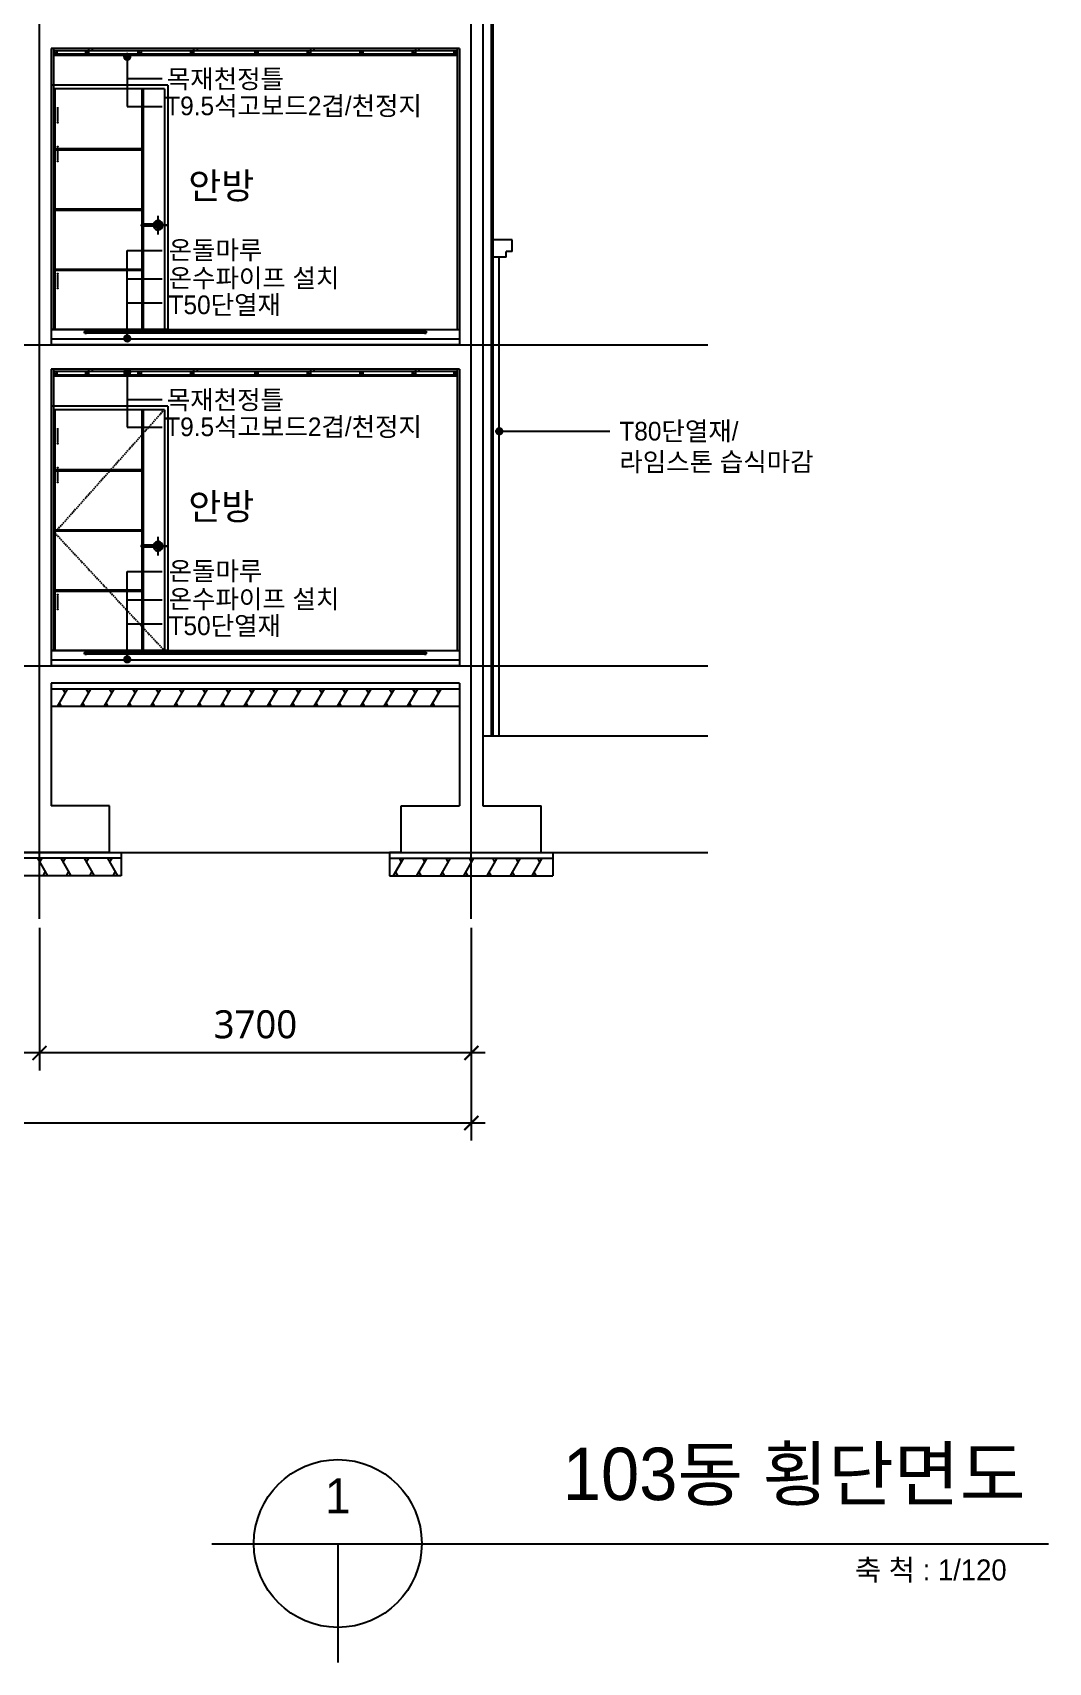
# Model space of a CAD drawing. Extents: x 11416736 to 11582377, y -14295679 to -14163266.
# Drawn here: x 11472107 to 11480813, y -14264791 to -14250826 of the extents above; entities that cross this region are included whole.
import ezdxf
from ezdxf.enums import TextEntityAlignment as Align

# ---------------------------------------------------------------- set-up
doc = ezdxf.new("R2010")
doc.units = 0
doc.header["$LTSCALE"] = 50
doc.header["$MEASUREMENT"] = 0
doc.linetypes.add('HIDDEN', pattern=[0.375, 0.25, -0.125])
doc.layers.get('0').update_dxf_attribs({"linetype": 'CONTINUOUS'})
doc.layers.get('DEFPOINTS').update_dxf_attribs({"linetype": 'CONTINUOUS'})
for name, color, linetype in [('! 01 진한선', 2, 'CONTINUOUS'), ('! 04 가는선_01', 253, 'CONTINUOUS'), ('! 05 가는선_02', 252, 'CONTINUOUS'), ('! 06 중심선', 11, 'CONTINUOUS'), ('! 12 지시선_안내선', 252, 'CONTINUOUS'), ('! 14 심볼', 37, 'CONTINUOUS'), ('! 16 HAT', 251, 'CONTINUOUS'), ('! 22 text 진한선', 7, 'CONTINUOUS'), ('! 24 치수선', 1, 'CONTINUOUS'), ('- 02 내력벽', 2, 'CONTINUOUS'), ('- 04 마감선 01', 125, 'CONTINUOUS'), ('- 08 목재', 44, 'CONTINUOUS'), ('- 09 돌', 85, 'CONTINUOUS'), ('- 10 단열재', 251, 'CONTINUOUS')]:
    doc.layers.add(name, color=color, linetype=linetype)
doc.styles.add('굴림', font='Gulim.ttf')
doc.styles.add('맑은 고딕', font='malgun.ttf')
doc.dimstyles.new('120-main', dxfattribs={"dimscale": 120, "dimtxt": 2, "dimasz": 1, "dimexe": 1.25, "dimexo": 0.625, "dimgap": 1, "dimtad": 1, "dimdec": 0, "dimtxsty": '맑은 고딕', "dimblk": 'ARCHTICK', "dimcen": 2.5, "dimdle": 1, "dimclrt": 7, "dimadec": 0, "dimazin": 0, "dimtfac": 1, "dimtdec": 0, "dimtix": 1, "dimtmove": 2, "dimatfit": 3, "dimldrblk": 'DOT', "dimfxl": 0, "dimarcsym": 0})

# ---------------------------------------------------------------- blocks, each defined once
blk = doc.blocks.new('_ARCHTICK')
at = {"color": 0, "linetype": 'ByBlock', "const_width": 0.15}
blk.add_lwpolyline([(-0.5, -0.5), (0.5, 0.5)], dxfattribs=at)
blk = doc.blocks.new('*D75')
at = {"layer": '! 24 치수선', "color": 0, "lineweight": -2}
for p, q in [((11447667, -14258496), (11447667, -14260319)), ((11475867, -14258496), (11475867, -14260319)), ((11447547, -14260169), (11475987, -14260169))]:
    blk.add_line(p, q, dxfattribs=at)
at = {"layer": 'DEFPOINTS', "color": 0}
for p in [(11447667, -14258421), (11475867, -14258421), (11475867, -14260169)]:
    blk.add_point(p, dxfattribs=at)
at = {"layer": '! 24 치수선', "color": 0, "linetype": 'ByBlock', "lineweight": -2, "xscale": 120, "yscale": 120, "zscale": 120, "rotation": 180}
blk.add_blockref('_ARCHTICK', (11447667, -14260169), dxfattribs=at)
at = {"layer": '! 24 치수선', "color": 0, "linetype": 'ByBlock', "lineweight": -2, "xscale": 120, "yscale": 120, "zscale": 120}
blk.add_blockref('_ARCHTICK', (11475867, -14260169), dxfattribs=at)
at = {"layer": '! 24 치수선', "color": 7, "ltscale": 30, "insert": (11461767, -14259925), "char_height": 240, "attachment_point": 5, "style": '맑은 고딕'}
blk.add_mtext('28200', dxfattribs=at)
blk = doc.blocks.new('_Dot')
at = {"color": 0, "linetype": 'ByBlock', "lineweight": -2}
blk.add_line((-0.5, 0), (-1, 0), dxfattribs=at)
at = {"color": 0, "linetype": 'ByBlock', "const_width": 0.5}
blk.add_lwpolyline([(-0.25, 0, 1), (0.25, 0, 1)], format="xyb", close=True, dxfattribs=at)
blk = doc.blocks.new('*D90')
at = {"layer": '! 24 치수선', "color": 0, "lineweight": -2}
for p, q in [((11472167, -14258496), (11472167, -14259719)), ((11475867, -14258496), (11475867, -14259719)), ((11475987, -14259569), (11472047, -14259569))]:
    blk.add_line(p, q, dxfattribs=at)
at = {"layer": 'DEFPOINTS', "color": 0}
for p in [(11472167, -14258421), (11475867, -14258421), (11472167, -14259569)]:
    blk.add_point(p, dxfattribs=at)
at = {"layer": '! 24 치수선', "color": 0, "linetype": 'ByBlock', "lineweight": -2, "xscale": 120, "yscale": 120, "zscale": 120, "rotation": 180}
blk.add_blockref('_ARCHTICK', (11472167, -14259569), dxfattribs=at)
at = {"layer": '! 24 치수선', "color": 0, "linetype": 'ByBlock', "lineweight": -2, "xscale": 120, "yscale": 120, "zscale": 120}
blk.add_blockref('_ARCHTICK', (11475867, -14259569), dxfattribs=at)
at = {"layer": '! 24 치수선', "color": 7, "ltscale": 30, "insert": (11474017, -14259325), "char_height": 240, "attachment_point": 5, "style": '맑은 고딕'}
blk.add_mtext('3700', dxfattribs=at)
blk = doc.blocks.new('*D91')
at = {"layer": '! 24 치수선', "color": 0, "lineweight": -2}
for p, q in [((11467667, -14258496), (11467667, -14259719)), ((11472167, -14258496), (11472167, -14259719)), ((11472287, -14259569), (11467547, -14259569))]:
    blk.add_line(p, q, dxfattribs=at)
at = {"layer": 'DEFPOINTS', "color": 0}
for p in [(11467667, -14258421), (11472167, -14258421), (11467667, -14259569)]:
    blk.add_point(p, dxfattribs=at)
at = {"layer": '! 24 치수선', "color": 0, "linetype": 'ByBlock', "lineweight": -2, "xscale": 120, "yscale": 120, "zscale": 120, "rotation": 180}
blk.add_blockref('_ARCHTICK', (11467667, -14259569), dxfattribs=at)
at = {"layer": '! 24 치수선', "color": 0, "linetype": 'ByBlock', "lineweight": -2, "xscale": 120, "yscale": 120, "zscale": 120}
blk.add_blockref('_ARCHTICK', (11472167, -14259569), dxfattribs=at)
at = {"layer": '! 24 치수선', "color": 7, "ltscale": 30, "insert": (11469917, -14259325), "char_height": 240, "attachment_point": 5, "style": '맑은 고딕'}
blk.add_mtext('4500', dxfattribs=at)

msp = doc.modelspace()

# ---------------------------------------------------------------- linework, layer by layer
at = {"layer": '! 01 진한선', "color": 7, "linetype": 'Continuous'}
msp.add_line((11475966.7, -14256851), (11477893.4, -14256851), dxfattribs=at)
at = {"layer": '! 04 가는선_01'}
for p, q in [((11475766.7, -14256451), (11472266.7, -14256451)), ((11475766.7, -14256601), (11472266.7, -14256601)), ((11472766.7, -14257851), (11472866.7, -14257851)), ((11472866.7, -14257851), (11472866.7, -14258051)), ((11475266.7, -14257851), (11475166.7, -14257851)), ((11475166.7, -14257851), (11475166.7, -14258051)), ((11476466.7, -14257851), (11476566.7, -14257851)), ((11476566.7, -14257851), (11476566.7, -14258051)), ((11472866.7, -14257901), (11471466.7, -14257901)), ((11475166.7, -14257901), (11476566.7, -14257901)), ((11472866.7, -14258051), (11471466.7, -14258051)), ((11475166.7, -14258051), (11476566.7, -14258051))]:
    msp.add_line(p, q, dxfattribs=at)
at = {"layer": '! 05 가는선_02'}
for p, q in [((11475746.7, -14250981), (11472286.7, -14250981)), ((11472590.5, -14250981), (11472590.5, -14250961)), ((11472620.5, -14250981), (11472620.5, -14250961)), ((11473490.5, -14250981), (11473490.5, -14250961)), ((11473520.5, -14250981), (11473520.5, -14250961)), ((11474490.5, -14250981), (11474490.5, -14250961)), ((11474520.5, -14250981), (11474520.5, -14250961)), ((11475390.5, -14250981), (11475390.5, -14250961)), ((11475420.5, -14250981), (11475420.5, -14250961)), ((11473183.4, -14252557), (11473183.4, -14252397)), ((11473123.4, -14252477), (11473263.4, -14252477)), ((11475746.7, -14253731), (11472286.7, -14253731)), ((11472590.5, -14253731), (11472590.5, -14253711)), ((11472620.5, -14253731), (11472620.5, -14253711)), ((11473490.5, -14253731), (11473490.5, -14253711)), ((11473520.5, -14253731), (11473520.5, -14253711)), ((11474490.5, -14253731), (11474490.5, -14253711)), ((11474520.5, -14253731), (11474520.5, -14253711)), ((11475390.5, -14253731), (11475390.5, -14253711)), ((11475420.5, -14253731), (11475420.5, -14253711)), ((11473183.4, -14255307), (11473183.4, -14255147)), ((11473123.4, -14255227), (11473263.4, -14255227))]:
    msp.add_line(p, q, dxfattribs=at)
at = {"layer": '! 05 가는선_02', "color": 8}
for p, q in [((11472266.7, -14251277), (11472266.7, -14253371)), ((11473266.7, -14251277), (11472266.7, -14251277)), ((11473266.7, -14251277), (11473266.7, -14253371)), ((11472296.7, -14251307), (11472296.7, -14253371)), ((11473236.7, -14251307), (11472296.7, -14251307)), ((11473046.7, -14251823), (11473046.7, -14251307)), ((11473056.7, -14253371), (11473056.7, -14251307)), ((11473236.7, -14251307), (11473236.7, -14253371)), ((11472321.8, -14251481.9), (11472321.8, -14251587.6)), ((11473046.7, -14251823), (11472296.7, -14251823)), ((11473046.7, -14251833), (11472296.7, -14251833)), ((11472321.8, -14251813.3), (11472321.8, -14251919)), ((11473046.7, -14252339), (11473046.7, -14251833)), ((11473046.7, -14252339), (11472296.7, -14252339)), ((11473046.7, -14252349), (11472296.7, -14252349)), ((11473046.7, -14252855), (11473046.7, -14252349)), ((11473183.4, -14252552), (11473183.4, -14252402)), ((11473038.1, -14252473), (11473038.1, -14252481)), ((11473193.6, -14252468), (11473043.1, -14252468)), ((11473193.6, -14252486), (11473043.1, -14252486)), ((11473258.4, -14252477), (11473108.4, -14252477)), ((11473198.6, -14252473), (11473198.6, -14252481)), ((11473046.7, -14252855), (11472296.7, -14252855)), ((11473046.7, -14252865), (11472296.7, -14252865)), ((11472321.8, -14252902), (11472321.8, -14253007.7)), ((11473046.7, -14253371), (11473046.7, -14252865)), ((11472296.7, -14253371), (11472266.7, -14253371)), ((11473236.7, -14253371), (11472296.7, -14253371)), ((11473266.7, -14253371), (11473236.7, -14253371)), ((11472266.7, -14254027), (11472266.7, -14256121)), ((11473266.7, -14254027), (11472266.7, -14254027)), ((11472296.7, -14254057), (11472296.7, -14256121)), ((11473236.7, -14254057), (11472296.7, -14254057)), ((11473046.7, -14254573), (11473046.7, -14254057)), ((11473056.7, -14256121), (11473056.7, -14254057)), ((11473236.7, -14254057), (11473236.7, -14256121)), ((11473266.7, -14254027), (11473266.7, -14256121)), ((11472321.8, -14254231.9), (11472321.8, -14254337.6)), ((11473046.7, -14254573), (11472296.7, -14254573)), ((11473046.7, -14254583), (11472296.7, -14254583)), ((11472321.8, -14254563.3), (11472321.8, -14254669)), ((11473046.7, -14255089), (11473046.7, -14254583)), ((11473046.7, -14255089), (11472296.7, -14255089)), ((11473046.7, -14255099), (11472296.7, -14255099)), ((11473046.7, -14255605), (11473046.7, -14255099)), ((11473183.4, -14255302), (11473183.4, -14255152)), ((11473038.1, -14255223), (11473038.1, -14255231)), ((11473193.6, -14255218), (11473043.1, -14255218)), ((11473193.6, -14255236), (11473043.1, -14255236)), ((11473258.4, -14255227), (11473108.4, -14255227)), ((11473198.6, -14255223), (11473198.6, -14255231)), ((11473046.7, -14255605), (11472296.7, -14255605)), ((11473046.7, -14255615), (11472296.7, -14255615)), ((11473046.7, -14256121), (11473046.7, -14255615)), ((11472321.8, -14255652), (11472321.8, -14255757.7)), ((11472296.7, -14256121), (11472266.7, -14256121)), ((11473236.7, -14256121), (11472296.7, -14256121)), ((11473266.7, -14256121), (11473236.7, -14256121))]:
    msp.add_line(p, q, dxfattribs=at)
for centre in [(11472321.8, -14251471.9), (11472321.8, -14251597.6), (11472321.8, -14251803.3), (11472321.8, -14251929), (11472321.8, -14252892), (11472321.8, -14253017.7), (11472321.8, -14254221.9), (11472321.8, -14254347.6), (11472321.8, -14254553.3), (11472321.8, -14254679), (11472321.8, -14255642), (11472321.8, -14255767.7)]:
    msp.add_circle(centre, 2, dxfattribs=at)
for centre, radius, start, end in [((11473043.1, -14252473), 5, 90, 180), ((11473043.1, -14252481), 5, 180, 270), ((11473183.4, -14252477), 40, 193.00288, 166.99712), ((11473183.4, -14252477), 25, 201.1002, 158.8998), ((11473193.6, -14252473), 5, 0, 90), ((11473193.6, -14252481), 5, 270, 0), ((11473183.4, -14255227), 40, 193.00288, 166.99712), ((11473183.4, -14255227), 25, 201.1002, 158.8998), ((11473043.1, -14255223), 5, 90, 180), ((11473043.1, -14255231), 5, 180, 270), ((11473193.6, -14255223), 5, 0, 90), ((11473193.6, -14255231), 5, 270, 0)]:
    msp.add_arc(centre, radius, start, end, dxfattribs=at)
at = {"layer": '! 06 중심선'}
for p, q in [((11472166.7, -14258421), (11472166.7, -14243813.7)), ((11475866.7, -14258421), (11475866.7, -14243813.7)), ((11445199.1, -14253501), (11477893.4, -14253501)), ((11445199.1, -14256251), (11477893.4, -14256251)), ((11445199.1, -14257851), (11477893.4, -14257851))]:
    msp.add_line(p, q, dxfattribs=at)
at = {"layer": '! 12 지시선_안내선'}
for p, q in [((11472918.3, -14251033.8), (11472918.3, -14251458.3)), ((11472918.3, -14251218.6), (11473216.5, -14251218.6)), ((11472918.3, -14251458.3), (11473216.5, -14251458.3)), ((11472918.3, -14253446.6), (11472918.3, -14252692.5)), ((11472918.3, -14252692.5), (11473216.5, -14252692.5)), ((11472918.3, -14252937.3), (11473216.5, -14252937.3)), ((11472918.3, -14253141.3), (11473216.5, -14253141.3)), ((11472918.3, -14253733.8), (11472918.3, -14254208.3)), ((11472918.3, -14253968.6), (11473216.5, -14253968.6)), ((11472918.3, -14254208.3), (11473216.5, -14254208.3)), ((11472918.3, -14256196.6), (11472918.3, -14255442.5)), ((11472918.3, -14255442.5), (11473216.5, -14255442.5)), ((11472918.3, -14255687.3), (11473216.5, -14255687.3)), ((11472918.3, -14255891.3), (11473216.5, -14255891.3))]:
    msp.add_line(p, q, dxfattribs=at)
at = {"layer": '! 12 지시선_안내선', "const_width": 35}
for points in [[(11472900.8, -14251033.8, 1), (11472935.8, -14251033.8, 1)], [(11472900.8, -14253446.6, -1), (11472935.8, -14253446.6, -1)], [(11472900.8, -14253733.8, 1), (11472935.8, -14253733.8, 1)], [(11476124.7, -14254242.2, -1), (11476089.7, -14254242.2, -1)], [(11472900.8, -14256196.6, -1), (11472935.8, -14256196.6, -1)]]:
    msp.add_lwpolyline(points, format="xyb", close=True, dxfattribs=at)
at = {"layer": '! 12 지시선_안내선'}
msp.add_lwpolyline([(11476072.7, -14254242.2), (11477054.2, -14254242.2)], dxfattribs=at)
at = {"layer": '! 14 심볼', "color": 8}
for p, q in [((11472404.8, -14256451), (11472318.2, -14256601)), ((11472367.3, -14256451), (11472386.1, -14256483.5)), ((11472604.8, -14256451), (11472518.2, -14256601)), ((11472567.3, -14256451), (11472586.1, -14256483.5)), ((11472804.8, -14256451), (11472718.2, -14256601)), ((11472767.3, -14256451), (11472786.1, -14256483.5)), ((11473004.8, -14256451), (11472918.2, -14256601)), ((11472967.3, -14256451), (11472986.1, -14256483.5)), ((11473204.8, -14256451), (11473118.2, -14256601)), ((11473167.3, -14256451), (11473186.1, -14256483.5)), ((11473404.8, -14256451), (11473318.2, -14256601)), ((11473367.3, -14256451), (11473386.1, -14256483.5)), ((11473604.8, -14256451), (11473518.2, -14256601)), ((11473567.3, -14256451), (11473586.1, -14256483.5)), ((11473804.8, -14256451), (11473718.2, -14256601)), ((11473767.3, -14256451), (11473786.1, -14256483.5)), ((11474004.8, -14256451), (11473918.2, -14256601)), ((11473967.3, -14256451), (11473986.1, -14256483.5)), ((11474204.8, -14256451), (11474118.2, -14256601)), ((11474167.3, -14256451), (11474186.1, -14256483.5)), ((11474404.8, -14256451), (11474318.2, -14256601)), ((11474367.3, -14256451), (11474386.1, -14256483.5)), ((11474604.8, -14256451), (11474518.2, -14256601)), ((11474567.3, -14256451), (11474586.1, -14256483.5)), ((11474804.8, -14256451), (11474718.2, -14256601)), ((11474767.3, -14256451), (11474786.1, -14256483.5)), ((11475004.8, -14256451), (11474918.2, -14256601)), ((11474967.3, -14256451), (11474986.1, -14256483.5)), ((11475204.8, -14256451), (11475118.2, -14256601)), ((11475167.3, -14256451), (11475186.1, -14256483.5)), ((11475404.8, -14256451), (11475318.2, -14256601)), ((11475367.3, -14256451), (11475386.1, -14256483.5)), ((11475604.8, -14256451), (11475518.2, -14256601)), ((11475567.3, -14256451), (11475586.1, -14256483.5)), ((11472355.7, -14256601), (11472337, -14256568.5)), ((11472555.7, -14256601), (11472537, -14256568.5)), ((11472755.7, -14256601), (11472737, -14256568.5)), ((11472955.7, -14256601), (11472937, -14256568.5)), ((11473155.7, -14256601), (11473137, -14256568.5)), ((11473355.7, -14256601), (11473337, -14256568.5)), ((11473555.7, -14256601), (11473537, -14256568.5)), ((11473755.7, -14256601), (11473737, -14256568.5)), ((11473955.7, -14256601), (11473937, -14256568.5)), ((11474155.7, -14256601), (11474137, -14256568.5)), ((11474355.7, -14256601), (11474337, -14256568.5)), ((11474555.7, -14256601), (11474537, -14256568.5)), ((11474755.7, -14256601), (11474737, -14256568.5)), ((11474955.7, -14256601), (11474937, -14256568.5)), ((11475155.7, -14256601), (11475137, -14256568.5)), ((11475355.7, -14256601), (11475337, -14256568.5)), ((11475555.7, -14256601), (11475537, -14256568.5)), ((11472148, -14257901), (11472234.6, -14258051)), ((11472185.5, -14257901), (11472166.7, -14257933.5)), ((11472348, -14257901), (11472434.6, -14258051)), ((11472385.5, -14257901), (11472366.7, -14257933.5)), ((11472548, -14257901), (11472634.6, -14258051)), ((11472585.5, -14257901), (11472566.7, -14257933.5)), ((11472748, -14257901), (11472834.6, -14258051)), ((11472785.5, -14257901), (11472766.7, -14257933.5)), ((11475285.4, -14257901), (11475198.8, -14258051)), ((11475247.9, -14257901), (11475266.6, -14257933.5)), ((11475485.4, -14257901), (11475398.8, -14258051)), ((11475447.9, -14257901), (11475466.6, -14257933.5)), ((11475685.4, -14257901), (11475598.8, -14258051)), ((11475647.9, -14257901), (11475666.6, -14257933.5)), ((11475885.4, -14257901), (11475798.8, -14258051)), ((11475847.9, -14257901), (11475866.6, -14257933.5)), ((11476085.4, -14257901), (11475998.8, -14258051)), ((11476047.9, -14257901), (11476066.6, -14257933.5)), ((11476285.4, -14257901), (11476198.8, -14258051)), ((11476247.9, -14257901), (11476266.6, -14257933.5)), ((11476471.3, -14257901), (11476384.7, -14258051)), ((11476433.8, -14257901), (11476452.5, -14257933.5)), ((11472197.1, -14258051), (11472215.8, -14258018.5)), ((11472397.1, -14258051), (11472415.8, -14258018.5)), ((11472597.1, -14258051), (11472615.8, -14258018.5)), ((11472797.1, -14258051), (11472815.8, -14258018.5)), ((11475236.3, -14258051), (11475217.5, -14258018.5)), ((11475436.3, -14258051), (11475417.5, -14258018.5)), ((11475636.3, -14258051), (11475617.5, -14258018.5)), ((11475836.3, -14258051), (11475817.5, -14258018.5)), ((11476036.3, -14258051), (11476017.5, -14258018.5)), ((11476236.3, -14258051), (11476217.5, -14258018.5)), ((11476422.2, -14258051), (11476403.4, -14258018.5))]:
    msp.add_line(p, q, dxfattribs=at)
at = {"layer": '! 16 HAT'}
for p, q in [((11472543.9, -14253393.5), (11472578.9, -14253393.5)), ((11472561.4, -14253376), (11472561.4, -14253411)), ((11472561.4, -14253386), (11475472, -14253386)), ((11475489.5, -14253393.5), (11475454.5, -14253393.5)), ((11475472, -14253376), (11475472, -14253411)), ((11475472, -14253401), (11472561.4, -14253401)), ((11472543.9, -14256143.5), (11472578.9, -14256143.5)), ((11472561.4, -14256126), (11472561.4, -14256161)), ((11472561.4, -14256136), (11475472, -14256136)), ((11475472, -14256151), (11472561.4, -14256151)), ((11475489.5, -14256143.5), (11475454.5, -14256143.5)), ((11475472, -14256126), (11475472, -14256161))]:
    msp.add_line(p, q, dxfattribs=at)
at = {"layer": '! 16 HAT', "linetype": 'HIDDEN'}
msp.add_lwpolyline([(11473236.7, -14254057), (11472296.7, -14255112), (11473236.7, -14256121)], dxfattribs=at)
at = {"layer": '! 16 HAT'}
for centre in [(11472561.4, -14253393.5), (11475472, -14253393.5), (11472561.4, -14256143.5), (11475472, -14256143.5)]:
    msp.add_circle(centre, 7.5, dxfattribs=at)
at = {"layer": '! 22 text 진한선', "color": 3}
for p, q in [((11473644.3, -14263774.6), (11480812.8, -14263774.6)), ((11474723, -14263774.6), (11474723, -14264791.3))]:
    msp.add_line(p, q, dxfattribs=at)
msp.add_circle((11474723, -14263772.5), 719.1, dxfattribs=at)
at = {"layer": '- 02 내력벽'}
for p, q in [((11475966.7, -14246526.2), (11475966.7, -14257451)), ((11472266.7, -14250961), (11472266.7, -14253501)), ((11475766.7, -14250961), (11472266.7, -14250961)), ((11475766.7, -14250961), (11475766.7, -14253501)), ((11475766.7, -14253501), (11472266.7, -14253501)), ((11475766.7, -14253711), (11472266.7, -14253711)), ((11472266.7, -14253711), (11472266.7, -14256251)), ((11475766.7, -14253711), (11475766.7, -14256251)), ((11475766.7, -14256251), (11472266.7, -14256251)), ((11472266.7, -14256401), (11472266.7, -14257451)), ((11475766.7, -14256401), (11472266.7, -14256401)), ((11475766.7, -14256401), (11475766.7, -14257451)), ((11472766.7, -14257451), (11472266.7, -14257451)), ((11472766.7, -14257851), (11472766.7, -14257451)), ((11475266.7, -14257451), (11475766.7, -14257451)), ((11475266.7, -14257851), (11475266.7, -14257451)), ((11475966.7, -14257451), (11476466.7, -14257451)), ((11476466.7, -14257851), (11476466.7, -14257451)), ((11472766.7, -14257851), (11471566.7, -14257851)), ((11475266.7, -14257851), (11476466.7, -14257851))]:
    msp.add_line(p, q, dxfattribs=at)
at = {"layer": '- 04 마감선 01'}
for p, q in [((11476036.7, -14246526.2), (11476036.7, -14256851)), ((11476051.7, -14246526.2), (11476051.7, -14256851)), ((11472286.7, -14250961), (11472286.7, -14253371)), ((11475746.7, -14251011), (11472286.7, -14251011)), ((11475746.7, -14251021), (11472286.7, -14251021)), ((11475746.7, -14250961), (11475746.7, -14253371)), ((11476101.7, -14252751), (11476101.7, -14256851)), ((11472266.7, -14253371), (11475766.7, -14253371)), ((11472286.7, -14253711), (11472286.7, -14256121)), ((11475746.7, -14253761), (11472286.7, -14253761)), ((11475746.7, -14253771), (11472286.7, -14253771)), ((11475746.7, -14253711), (11475746.7, -14256121)), ((11472266.7, -14256121), (11475766.7, -14256121))]:
    msp.add_line(p, q, dxfattribs=at)
at = {"layer": '- 08 목재'}
for points in [[(11472286.7, -14250981), (11472286.7, -14251011), (11472316.7, -14251011), (11472316.7, -14250981), (11472286.7, -14250981), (11472316.7, -14251011)], [(11472560.5, -14250981), (11472560.5, -14251011), (11472590.5, -14251011), (11472590.5, -14250981), (11472560.5, -14250981), (11472590.5, -14251011)], [(11473010.5, -14250981), (11473010.5, -14251011), (11473040.5, -14251011), (11473040.5, -14250981), (11473010.5, -14250981), (11473040.5, -14251011)], [(11473460.5, -14250981), (11473460.5, -14251011), (11473490.5, -14251011), (11473490.5, -14250981), (11473460.5, -14250981), (11473490.5, -14251011)], [(11474010.5, -14250981), (11474010.5, -14251011), (11474040.5, -14251011), (11474040.5, -14250981), (11474010.5, -14250981), (11474040.5, -14251011)], [(11474460.5, -14250981), (11474460.5, -14251011), (11474490.5, -14251011), (11474490.5, -14250981), (11474460.5, -14250981), (11474490.5, -14251011)], [(11474910.5, -14250981), (11474910.5, -14251011), (11474940.5, -14251011), (11474940.5, -14250981), (11474910.5, -14250981), (11474940.5, -14251011)], [(11475360.5, -14250981), (11475360.5, -14251011), (11475390.5, -14251011), (11475390.5, -14250981), (11475360.5, -14250981), (11475390.5, -14251011)], [(11475716.7, -14250981), (11475716.7, -14251011), (11475746.7, -14251011), (11475746.7, -14250981), (11475716.7, -14250981), (11475746.7, -14251011)], [(11472286.7, -14253731), (11472286.7, -14253761), (11472316.7, -14253761), (11472316.7, -14253731), (11472286.7, -14253731), (11472316.7, -14253761)], [(11472560.5, -14253731), (11472560.5, -14253761), (11472590.5, -14253761), (11472590.5, -14253731), (11472560.5, -14253731), (11472590.5, -14253761)], [(11473010.5, -14253731), (11473010.5, -14253761), (11473040.5, -14253761), (11473040.5, -14253731), (11473010.5, -14253731), (11473040.5, -14253761)], [(11473460.5, -14253731), (11473460.5, -14253761), (11473490.5, -14253761), (11473490.5, -14253731), (11473460.5, -14253731), (11473490.5, -14253761)], [(11474010.5, -14253731), (11474010.5, -14253761), (11474040.5, -14253761), (11474040.5, -14253731), (11474010.5, -14253731), (11474040.5, -14253761)], [(11474460.5, -14253731), (11474460.5, -14253761), (11474490.5, -14253761), (11474490.5, -14253731), (11474460.5, -14253731), (11474490.5, -14253761)], [(11474910.5, -14253731), (11474910.5, -14253761), (11474940.5, -14253761), (11474940.5, -14253731), (11474910.5, -14253731), (11474940.5, -14253761)], [(11475360.5, -14253731), (11475360.5, -14253761), (11475390.5, -14253761), (11475390.5, -14253731), (11475360.5, -14253731), (11475390.5, -14253761)], [(11475716.7, -14253731), (11475716.7, -14253761), (11475746.7, -14253761), (11475746.7, -14253731), (11475716.7, -14253731), (11475746.7, -14253761)]]:
    msp.add_lwpolyline(points, dxfattribs=at)
at = {"layer": '- 09 돌', "color": 3}
for p, q in [((11476216.7, -14252601), (11476051.7, -14252601)), ((11476216.7, -14252701), (11476216.7, -14252601)), ((11476166.7, -14252751), (11476051.7, -14252751)), ((11476216.7, -14252701), (11476166.7, -14252701)), ((11476166.7, -14252751), (11476166.7, -14252701))]:
    msp.add_line(p, q, dxfattribs=at)
at = {"layer": '- 10 단열재'}
for p, q in [((11472266.7, -14253451), (11475766.7, -14253451)), ((11472266.7, -14256201), (11475766.7, -14256201))]:
    msp.add_line(p, q, dxfattribs=at)

# ---------------------------------------------------------------- texts
at = {"layer": '! 22 text 진한선', "style": '굴림'}
for s, p in [('목재천정틀', (11473759.5, -14251303.2)), ('T9.5석고보드2겹/천정지', (11474343.9, -14251533.9)), ('목재천정틀', (11473759.5, -14254053.2)), ('T9.5석고보드2겹/천정지', (11474343.9, -14254283.9))]:
    msp.add_text(s, height=160, dxfattribs=at).set_placement(p, align=Align.CENTER)
at = {"layer": '! 22 text 진한선', "linetype": 'Continuous', "style": '굴림'}
for p in [(11473442, -14252250.1), (11473442, -14255000.1)]:
    msp.add_text('안방', height=225, dxfattribs=at).set_placement(p)
at = {"layer": '! 22 text 진한선', "style": '굴림'}
for s, p in [('온돌마루', (11473272.7, -14252688.9)), ('온수파이프 설치', (11473272.7, -14252928.9)), ('T50단열재', (11473272.7, -14253158.6)), ('온돌마루', (11473272.7, -14255438.9)), ('온수파이프 설치', (11473272.7, -14255678.9)), ('T50단열재', (11473272.7, -14255908.6))]:
    msp.add_text(s, height=160, dxfattribs=at).set_placement(p, align=Align.MIDDLE_LEFT)
for s, p in [('T80단열재/', (11477135.8, -14254321.2)), ('라임스톤 습식마감', (11477135.8, -14254583.9))]:
    msp.add_text(s, height=160, dxfattribs=at).set_placement(p)
for s, height, p in [('103동 횡단면도', 449.46, (11480616.3, -14263535.6)), ('축 척 : 1/120', 179.785, (11480454.7, -14264142.7))]:
    msp.add_text(s, height=height, dxfattribs=at).set_placement(p, align=Align.BOTTOM_RIGHT)
msp.add_text('1', height=299.6, dxfattribs=at).set_placement((11474723, -14263604.1), align=Align.BOTTOM_CENTER)

# ---------------------------------------------------------------- dimensions: what is measured, and where the dimension line sits
at = {"layer": '! 24 치수선'}
dim = msp.add_linear_dim(base=(11475866.7, -14260168.8), p1=(11447666.7, -14258421), p2=(11475866.7, -14258421), angle=180, dimstyle='120-main', dxfattribs=at)
dim.commit()
dim.dimension.update_dxf_attribs({"geometry": '*D75', "text_midpoint": (11461766.7, -14259924.8)})
for base, p1, p2, picture, middle in [((11467666.7, -14259568.8), (11472166.7, -14258421), (11467666.7, -14258421), '*D91', (11469916.7, -14259324.8)), ((11472166.7, -14259568.8), (11475866.7, -14258421), (11472166.7, -14258421), '*D90', (11474016.7, -14259324.8))]:
    dim = msp.add_linear_dim(base=base, p1=p1, p2=p2, dimstyle='120-main', dxfattribs=at)
    dim.commit()
    dim.dimension.update_dxf_attribs({"geometry": picture, "text_midpoint": middle})

doc.saveas('drawing.dxf')
